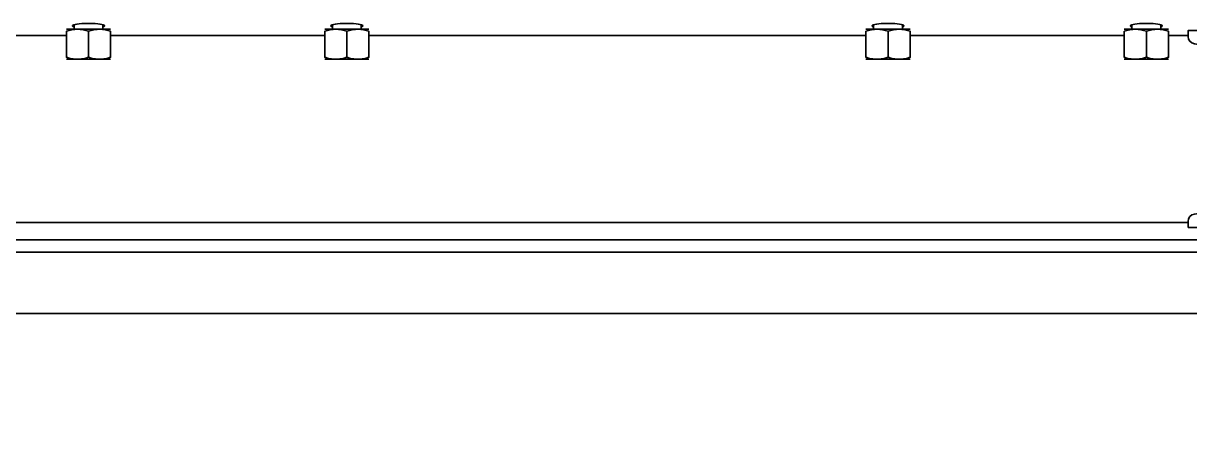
# Model space of a CAD drawing. Header units: millimetres. Extents: x -8400 to 8400, y -5940 to 5940.
# Drawn here: x -2287.8 to -1813.7, y 3165.8 to 3333.7 of the extents above; entities that cross this region are included whole.
import ezdxf

# ---------------------------------------------------------------- set-up
doc = ezdxf.new("R2010")
doc.units = ezdxf.units.MM
doc.layers.add('粗实线层', color=7, linetype='Continuous', lineweight=35)

msp = doc.modelspace()

# ---------------------------------------------------------------- linework, layer by layer
at = {"layer": '粗实线层', "linetype": 'Continuous', "lineweight": 35}
for points in [[(-2267.193, 3332.195), (-2267.598, 3332.362), (-2267.81, 3332.537), (-2267.823, 3332.717), (-2267.636, 3332.892), (-2267.255, 3333.061), (-2266.692, 3333.217), (-2265.964, 3333.354), (-2265.093, 3333.47), (-2264.108, 3333.559), (-2263.036, 3333.621), (-2261.912, 3333.653), (-2260.771, 3333.653), (-2259.648, 3333.621), (-2258.576, 3333.559), (-2257.59, 3333.47), (-2256.72, 3333.354), (-2255.992, 3333.217), (-2255.429, 3333.061), (-2255.048, 3332.892), (-2254.861, 3332.717), (-2254.874, 3332.537), (-2255.086, 3332.362), (-2255.491, 3332.195)], [(-2267.192, 3333.082), (-2267.192, 3331.271)], [(-2255.491, 3331.271), (-2255.491, 3333.082)], [(-2162.192, 3332.195), (-2162.598, 3332.362), (-2162.81, 3332.537), (-2162.823, 3332.717), (-2162.636, 3332.892), (-2162.255, 3333.061), (-2161.692, 3333.217), (-2160.964, 3333.354), (-2160.094, 3333.47), (-2159.107, 3333.559), (-2158.036, 3333.621), (-2156.913, 3333.653), (-2155.771, 3333.653), (-2154.648, 3333.621), (-2153.576, 3333.559), (-2152.59, 3333.47), (-2151.72, 3333.354), (-2150.992, 3333.217), (-2150.429, 3333.061), (-2150.048, 3332.892), (-2149.861, 3332.717), (-2149.874, 3332.537), (-2150.086, 3332.362), (-2150.491, 3332.195)], [(-2162.192, 3333.082), (-2162.192, 3331.271)], [(-2150.491, 3331.271), (-2150.491, 3333.082)], [(-1942.193, 3332.195), (-1942.597, 3332.362), (-1942.81, 3332.537), (-1942.823, 3332.717), (-1942.636, 3332.892), (-1942.255, 3333.061), (-1941.692, 3333.217), (-1940.964, 3333.354), (-1940.094, 3333.47), (-1939.108, 3333.559), (-1938.036, 3333.621), (-1936.913, 3333.653), (-1935.771, 3333.653), (-1934.648, 3333.621), (-1933.576, 3333.559), (-1932.59, 3333.47), (-1931.72, 3333.354), (-1930.992, 3333.217), (-1930.429, 3333.061), (-1930.048, 3332.892), (-1929.861, 3332.717), (-1929.874, 3332.537), (-1930.086, 3332.362), (-1930.491, 3332.195)], [(-1942.192, 3333.082), (-1942.192, 3331.271)], [(-1930.491, 3331.271), (-1930.491, 3333.082)], [(-1837.192, 3332.195), (-1837.598, 3332.362), (-1837.81, 3332.537), (-1837.823, 3332.717), (-1837.636, 3332.892), (-1837.255, 3333.061), (-1836.692, 3333.217), (-1835.964, 3333.354), (-1835.094, 3333.47), (-1834.107, 3333.559), (-1833.036, 3333.621), (-1831.912, 3333.653), (-1830.771, 3333.653), (-1829.648, 3333.621), (-1828.576, 3333.559), (-1827.59, 3333.47), (-1826.72, 3333.354), (-1825.992, 3333.217), (-1825.429, 3333.061), (-1825.048, 3332.892), (-1824.861, 3332.717), (-1824.874, 3332.537), (-1825.086, 3332.362), (-1825.491, 3332.195)], [(-1837.192, 3333.082), (-1837.192, 3331.271)], [(-1825.491, 3331.271), (-1825.491, 3333.082)], [(-2472.383, 3328.77), (-2270.389, 3328.77)], [(-2270.342, 3331.271), (-2270.205, 3331.271), (-2269.799, 3331.271), (-2269.136, 3331.271), (-2268.236, 3331.271), (-2267.127, 3331.271), (-2265.842, 3331.271), (-2265.985, 3331.269), (-2266.129, 3331.267), (-2266.201, 3331.265), (-2266.273, 3331.263), (-2266.344, 3331.259), (-2266.416, 3331.256), (-2266.702, 3331.239), (-2266.987, 3331.214), (-2267.554, 3331.146), (-2268.118, 3331.054), (-2269.236, 3330.799), (-2270.342, 3330.466), (-2270.342, 3319.874), (-2269.233, 3319.541), (-2268.115, 3319.287), (-2267.551, 3319.194), (-2266.985, 3319.126), (-2266.415, 3319.085), (-2265.842, 3319.071), (-2265.699, 3319.071), (-2265.555, 3319.074), (-2265.483, 3319.076), (-2265.411, 3319.079), (-2265.34, 3319.081), (-2265.268, 3319.085), (-2264.982, 3319.102), (-2264.697, 3319.126), (-2264.13, 3319.194), (-2263.566, 3319.288), (-2262.448, 3319.542), (-2261.342, 3319.874), (-2261.342, 3330.466)], [(-2261.342, 3319.874), (-2260.233, 3319.541), (-2259.115, 3319.287), (-2258.552, 3319.194), (-2257.985, 3319.126), (-2257.415, 3319.085), (-2256.842, 3319.071), (-2256.699, 3319.071), (-2256.555, 3319.074), (-2256.483, 3319.076), (-2256.411, 3319.079), (-2256.34, 3319.081), (-2256.268, 3319.085), (-2255.982, 3319.102), (-2255.697, 3319.126), (-2255.13, 3319.194), (-2254.566, 3319.288), (-2253.448, 3319.542), (-2252.342, 3319.874), (-2252.342, 3330.466), (-2253.45, 3330.8), (-2254.569, 3331.054), (-2255.132, 3331.147), (-2255.699, 3331.215), (-2256.269, 3331.256), (-2256.842, 3331.271), (-2255.557, 3331.271), (-2254.448, 3331.271), (-2253.548, 3331.271), (-2252.885, 3331.271), (-2252.479, 3331.271), (-2252.342, 3331.271)], [(-2252.398, 3328.77), (-2165.354, 3328.77)], [(-2165.342, 3331.271), (-2165.205, 3331.271), (-2164.799, 3331.271), (-2164.136, 3331.271), (-2163.236, 3331.271), (-2162.127, 3331.271), (-2160.842, 3331.271), (-2160.985, 3331.269), (-2161.129, 3331.267), (-2161.201, 3331.265), (-2161.272, 3331.263), (-2161.344, 3331.259), (-2161.416, 3331.256), (-2161.702, 3331.239), (-2161.987, 3331.214), (-2162.554, 3331.146), (-2163.118, 3331.054), (-2164.236, 3330.799), (-2165.342, 3330.466), (-2165.342, 3319.874), (-2164.233, 3319.541), (-2163.115, 3319.287), (-2162.552, 3319.194), (-2161.985, 3319.126), (-2161.415, 3319.085), (-2160.842, 3319.071), (-2160.698, 3319.071), (-2160.555, 3319.074), (-2160.483, 3319.076), (-2160.411, 3319.079), (-2160.34, 3319.081), (-2160.268, 3319.085), (-2159.982, 3319.102), (-2159.697, 3319.126), (-2159.13, 3319.194), (-2158.566, 3319.288), (-2157.448, 3319.542), (-2156.342, 3319.874), (-2156.342, 3330.466)], [(-2156.342, 3319.874), (-2155.233, 3319.541), (-2154.115, 3319.287), (-2153.551, 3319.194), (-2152.985, 3319.126), (-2152.415, 3319.085), (-2151.842, 3319.071), (-2151.699, 3319.071), (-2151.555, 3319.074), (-2151.483, 3319.076), (-2151.411, 3319.079), (-2151.34, 3319.081), (-2151.268, 3319.085), (-2150.982, 3319.102), (-2150.697, 3319.126), (-2150.13, 3319.194), (-2149.566, 3319.288), (-2148.448, 3319.542), (-2147.342, 3319.874), (-2147.342, 3330.466), (-2148.451, 3330.8), (-2149.569, 3331.054), (-2150.132, 3331.147), (-2150.699, 3331.215), (-2151.269, 3331.256), (-2151.842, 3331.271), (-2150.557, 3331.271), (-2149.447, 3331.271), (-2148.548, 3331.271), (-2147.885, 3331.271), (-2147.479, 3331.271), (-2147.342, 3331.271)], [(-2147.364, 3328.77), (-1945.37, 3328.77)], [(-1945.342, 3331.271), (-1945.205, 3331.271), (-1944.799, 3331.271), (-1944.136, 3331.271), (-1943.236, 3331.271), (-1942.127, 3331.271), (-1940.842, 3331.271), (-1940.985, 3331.269), (-1941.129, 3331.267), (-1941.2, 3331.265), (-1941.272, 3331.263), (-1941.344, 3331.259), (-1941.416, 3331.256), (-1941.702, 3331.239), (-1941.987, 3331.214), (-1942.554, 3331.146), (-1943.118, 3331.054), (-1944.236, 3330.799), (-1945.342, 3330.466), (-1945.342, 3319.874), (-1944.233, 3319.541), (-1943.115, 3319.287), (-1942.552, 3319.194), (-1941.985, 3319.126), (-1941.415, 3319.085), (-1940.842, 3319.071), (-1942.127, 3319.071), (-1943.236, 3319.071), (-1944.136, 3319.071), (-1944.799, 3319.071), (-1945.205, 3319.071), (-1945.342, 3319.071)], [(-1927.342, 3331.271), (-1927.479, 3331.271), (-1927.885, 3331.271), (-1928.548, 3331.271), (-1929.447, 3331.271), (-1930.557, 3331.271), (-1931.842, 3331.271), (-1931.269, 3331.256), (-1930.699, 3331.215), (-1930.132, 3331.147), (-1929.569, 3331.054), (-1928.45, 3330.8), (-1927.342, 3330.466), (-1927.342, 3319.874), (-1928.448, 3319.542), (-1929.566, 3319.288), (-1930.13, 3319.194), (-1930.697, 3319.126), (-1930.982, 3319.102), (-1931.268, 3319.085), (-1931.34, 3319.081), (-1931.412, 3319.079), (-1931.483, 3319.076), (-1931.555, 3319.074), (-1931.699, 3319.071), (-1931.842, 3319.071), (-1933.264, 3319.071), (-1934.779, 3319.071), (-1936.342, 3319.071), (-1937.905, 3319.071), (-1939.42, 3319.071), (-1940.842, 3319.071), (-1940.698, 3319.071), (-1940.555, 3319.074), (-1940.483, 3319.076), (-1940.411, 3319.079), (-1940.34, 3319.081), (-1940.268, 3319.085), (-1939.982, 3319.102), (-1939.697, 3319.126), (-1939.13, 3319.194), (-1938.566, 3319.288), (-1937.448, 3319.542), (-1936.342, 3319.874)], [(-1936.342, 3330.466), (-1936.342, 3319.874), (-1935.233, 3319.541), (-1934.115, 3319.287), (-1933.552, 3319.194), (-1932.985, 3319.126), (-1932.415, 3319.085), (-1931.842, 3319.071), (-1930.557, 3319.071), (-1929.447, 3319.071), (-1928.548, 3319.071), (-1927.885, 3319.071), (-1927.479, 3319.071), (-1927.342, 3319.071)], [(-1927.379, 3328.77), (-1840.395, 3328.77)], [(-1840.342, 3331.271), (-1840.205, 3331.271), (-1839.799, 3331.271), (-1839.136, 3331.271), (-1838.236, 3331.271), (-1837.127, 3331.271), (-1835.842, 3331.271), (-1835.985, 3331.269), (-1836.129, 3331.267), (-1836.201, 3331.265), (-1836.272, 3331.263), (-1836.344, 3331.259), (-1836.416, 3331.256), (-1836.702, 3331.239), (-1836.987, 3331.214), (-1837.554, 3331.146), (-1838.118, 3331.054), (-1839.235, 3330.799), (-1840.342, 3330.466), (-1840.342, 3319.874), (-1839.233, 3319.541), (-1838.115, 3319.287), (-1837.552, 3319.194), (-1836.985, 3319.126), (-1836.415, 3319.085), (-1835.842, 3319.071), (-1835.698, 3319.071), (-1835.555, 3319.074), (-1835.483, 3319.076), (-1835.411, 3319.079), (-1835.34, 3319.081), (-1835.268, 3319.085), (-1834.982, 3319.102), (-1834.697, 3319.126), (-1834.13, 3319.194), (-1833.566, 3319.288), (-1832.448, 3319.542), (-1831.342, 3319.874)], [(-1831.342, 3330.466), (-1832.45, 3330.8), (-1833.569, 3331.054), (-1834.132, 3331.147), (-1834.699, 3331.215), (-1835.269, 3331.256), (-1835.842, 3331.271), (-1834.42, 3331.271), (-1832.905, 3331.271), (-1831.342, 3331.271), (-1829.779, 3331.271), (-1828.264, 3331.271), (-1826.842, 3331.271), (-1825.557, 3331.271), (-1824.447, 3331.271), (-1823.548, 3331.271), (-1822.885, 3331.271), (-1822.479, 3331.271), (-1822.342, 3331.271)], [(-1822.345, 3328.77), (-1814.389, 3328.77)], [(-2252.342, 3319.071), (-2252.479, 3319.071), (-2252.885, 3319.071), (-2253.548, 3319.071), (-2254.448, 3319.071), (-2255.557, 3319.071), (-2256.842, 3319.071), (-2258.264, 3319.071), (-2259.779, 3319.071), (-2261.342, 3319.071), (-2262.905, 3319.071), (-2264.42, 3319.071), (-2265.842, 3319.071), (-2267.127, 3319.071), (-2268.236, 3319.071), (-2269.136, 3319.071), (-2269.799, 3319.071), (-2270.205, 3319.071), (-2270.342, 3319.071)], [(-2147.342, 3319.071), (-2147.479, 3319.071), (-2147.885, 3319.071), (-2148.548, 3319.071), (-2149.447, 3319.071), (-2150.557, 3319.071), (-2151.842, 3319.071), (-2153.264, 3319.071), (-2154.779, 3319.071), (-2156.342, 3319.071), (-2157.905, 3319.071), (-2159.42, 3319.071), (-2160.842, 3319.071), (-2162.127, 3319.071), (-2163.236, 3319.071), (-2164.136, 3319.071), (-2164.799, 3319.071), (-2165.205, 3319.071), (-2165.342, 3319.071)], [(-1822.342, 3319.071), (-1822.479, 3319.071), (-1822.885, 3319.071), (-1823.548, 3319.071), (-1824.447, 3319.071), (-1825.557, 3319.071), (-1826.842, 3319.071), (-1828.264, 3319.071), (-1829.779, 3319.071), (-1831.342, 3319.071), (-1832.905, 3319.071), (-1834.42, 3319.071), (-1835.842, 3319.071), (-1837.127, 3319.071), (-1838.236, 3319.071), (-1839.136, 3319.071), (-1839.799, 3319.071), (-1840.205, 3319.071), (-1840.342, 3319.071)], [(-1814.389, 3252.771), (-2687.854, 3252.771)], [(-1771.342, 3245.77), (-5571.342, 3245.77)], [(-5571.342, 3243.203), (-5571.342, 3240.771), (-1771.342, 3240.771), (-1771.342, 3243.203)], [(-1781.342, 3165.764), (-1781.342, 3215.771), (-2671.351, 3215.771)]]:
    msp.add_lwpolyline(points, dxfattribs=at)
for points in [[(-2265.842, 3331.271), (-2264.42, 3331.271), (-2262.905, 3331.271), (-2261.342, 3331.271), (-2259.779, 3331.271), (-2258.264, 3331.271), (-2256.842, 3331.271), (-2256.985, 3331.269), (-2257.129, 3331.267), (-2257.201, 3331.265), (-2257.272, 3331.263), (-2257.344, 3331.259), (-2257.416, 3331.256), (-2257.702, 3331.239), (-2257.987, 3331.214), (-2258.554, 3331.146), (-2259.118, 3331.054), (-2260.235, 3330.799), (-2261.342, 3330.466), (-2262.451, 3330.8), (-2263.569, 3331.054), (-2264.132, 3331.147), (-2264.699, 3331.215), (-2265.269, 3331.256)], [(-2160.842, 3331.271), (-2159.42, 3331.271), (-2157.905, 3331.271), (-2156.342, 3331.271), (-2154.779, 3331.271), (-2153.264, 3331.271), (-2151.842, 3331.271), (-2151.985, 3331.269), (-2152.129, 3331.267), (-2152.201, 3331.265), (-2152.272, 3331.263), (-2152.344, 3331.259), (-2152.416, 3331.256), (-2152.702, 3331.239), (-2152.987, 3331.214), (-2153.554, 3331.146), (-2154.118, 3331.054), (-2155.235, 3330.799), (-2156.342, 3330.466), (-2157.45, 3330.8), (-2158.569, 3331.054), (-2159.132, 3331.147), (-2159.699, 3331.215), (-2160.268, 3331.256)], [(-1940.842, 3331.271), (-1939.42, 3331.271), (-1937.905, 3331.271), (-1936.342, 3331.271), (-1934.779, 3331.271), (-1933.264, 3331.271), (-1931.842, 3331.271), (-1931.985, 3331.269), (-1932.129, 3331.267), (-1932.201, 3331.265), (-1932.272, 3331.263), (-1932.344, 3331.259), (-1932.416, 3331.256), (-1932.702, 3331.239), (-1932.987, 3331.214), (-1933.554, 3331.146), (-1934.118, 3331.054), (-1935.235, 3330.799), (-1936.342, 3330.466), (-1937.45, 3330.8), (-1938.569, 3331.054), (-1939.132, 3331.147), (-1939.699, 3331.215), (-1940.269, 3331.256)], [(-1831.342, 3330.466), (-1831.342, 3319.874), (-1830.233, 3319.541), (-1829.115, 3319.287), (-1828.551, 3319.194), (-1827.985, 3319.126), (-1827.415, 3319.085), (-1826.842, 3319.071), (-1826.699, 3319.071), (-1826.555, 3319.074), (-1826.483, 3319.076), (-1826.411, 3319.079), (-1826.34, 3319.081), (-1826.268, 3319.085), (-1825.982, 3319.102), (-1825.697, 3319.126), (-1825.13, 3319.194), (-1824.566, 3319.288), (-1823.448, 3319.542), (-1822.342, 3319.874), (-1822.342, 3330.466), (-1823.45, 3330.8), (-1824.569, 3331.054), (-1825.132, 3331.147), (-1825.699, 3331.215), (-1826.269, 3331.256), (-1826.842, 3331.271), (-1826.985, 3331.269), (-1827.129, 3331.267), (-1827.2, 3331.265), (-1827.273, 3331.263), (-1827.344, 3331.259), (-1827.416, 3331.256), (-1827.702, 3331.239), (-1827.987, 3331.214), (-1828.554, 3331.146), (-1829.118, 3331.054), (-1830.235, 3330.799)]]:
    msp.add_lwpolyline(points, close=True, dxfattribs=at)
msp.add_lwpolyline([(-1776.342, 3264.334, -0.3690637), (-1778.874, 3261.37), (-1811.81, 3256.17, 0.3690572), (-1814.342, 3253.207), (-1814.342, 3250.77), (-1771.342, 3250.77), (-1771.342, 3330.771), (-1814.342, 3330.771), (-1814.342, 3328.334, 0.3690572), (-1811.81, 3325.37), (-1778.874, 3320.17, -0.3690637), (-1776.342, 3317.207)], format="xyb", close=True, dxfattribs=at)

doc.saveas('drawing.dxf')
